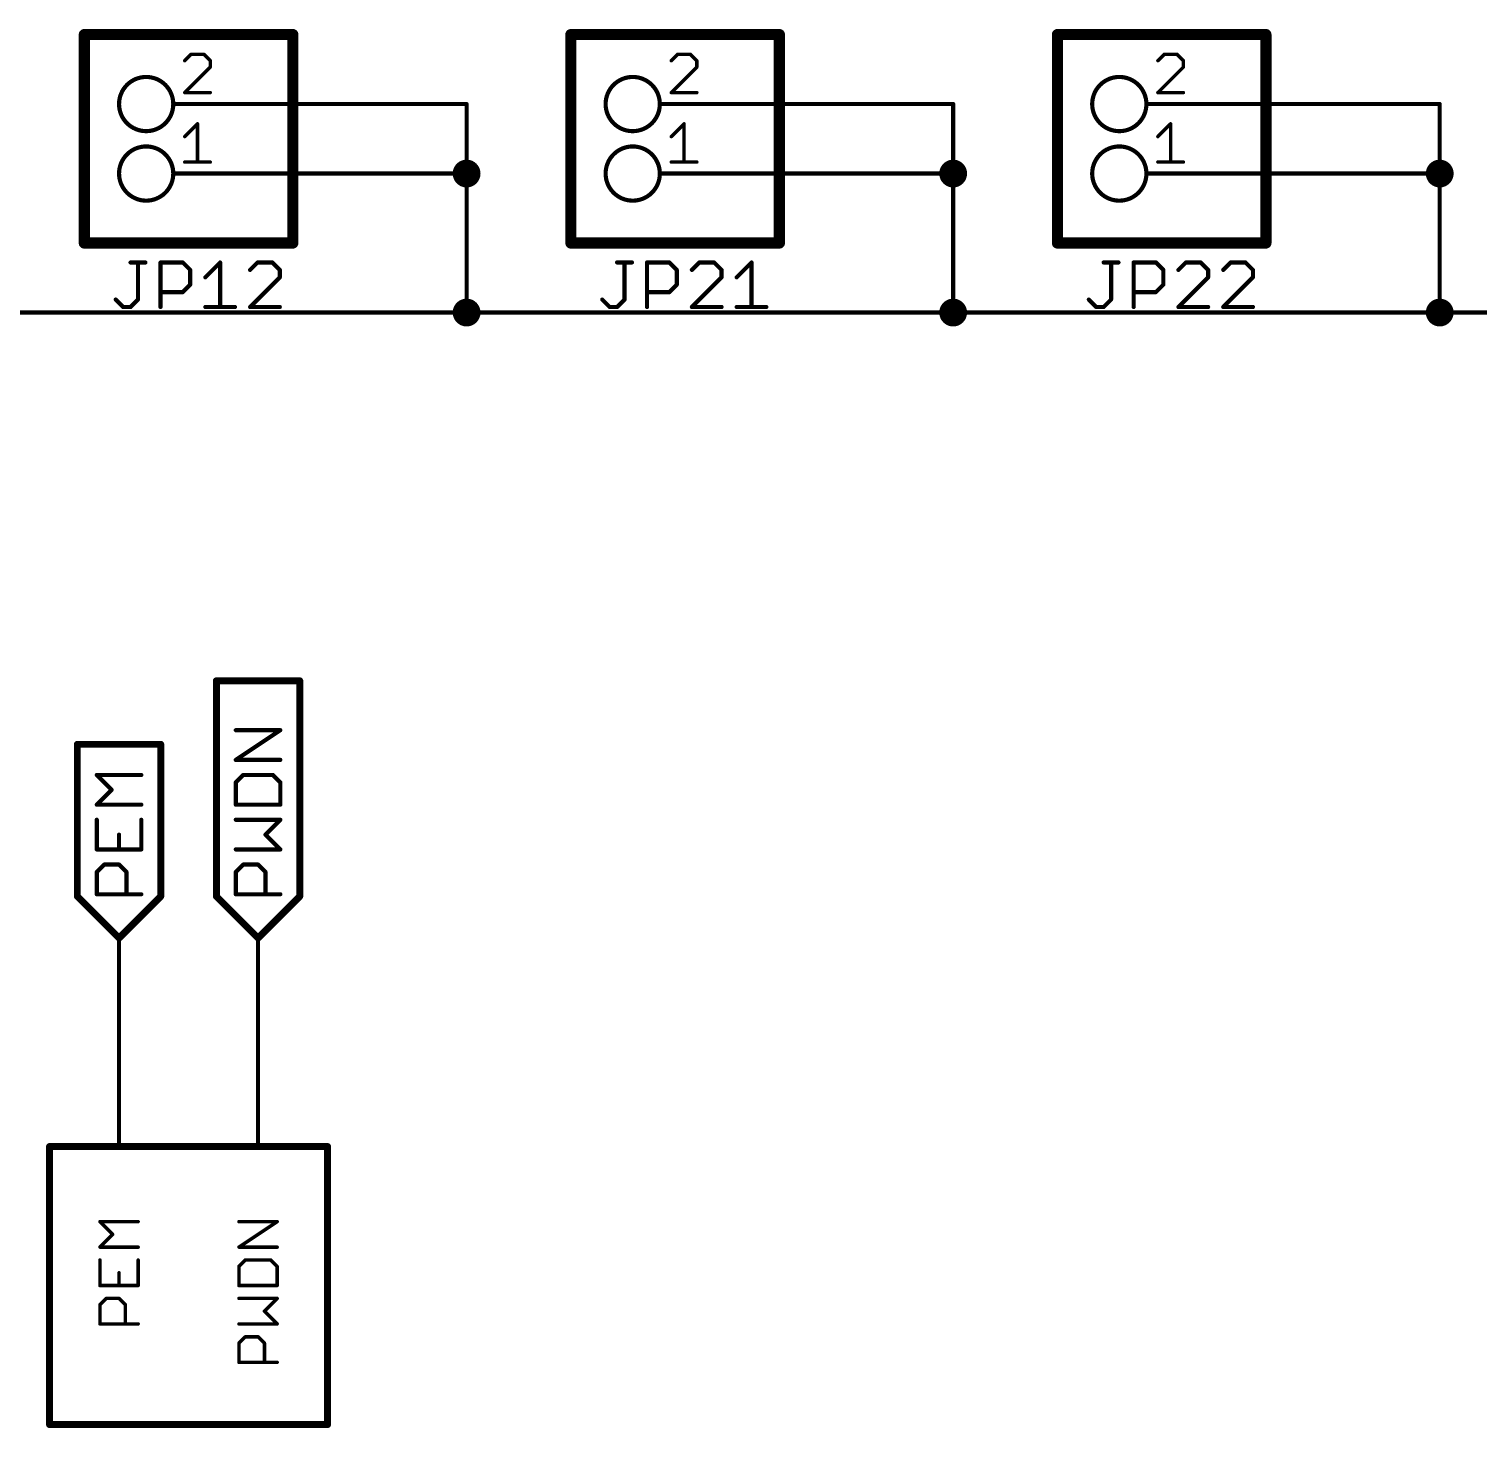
# Model space of a CAD drawing. Extents: x -72 to 265, y -97 to 216.
# Drawn here: x 172 to 225, y 60.8 to 112 of the extents above; entities that cross this region are included whole.
import ezdxf

# ---------------------------------------------------------------- set-up
doc = ezdxf.new("R2010")
doc.units = 0
for name, color, linetype in [('91', 94, 'CONTINUOUS'), ('94', 14, 'CONTINUOUS'), ('95', 251, 'CONTINUOUS')]:
    doc.layers.add(name, color=color, linetype=linetype)

msp = doc.modelspace()

# ---------------------------------------------------------------- linework, layer by layer
at = {"layer": '91', "const_width": 0.1524}
for points in [[(177.8, 109.22), (187.96, 109.22)], [(187.96, 109.22), (187.96, 106.68)], [(195.58, 109.22), (205.74, 109.22)], [(205.74, 109.22), (205.74, 106.68)], [(213.36, 109.22), (223.52, 109.22)], [(223.52, 109.22), (223.52, 106.68)], [(177.8, 106.68), (187.96, 106.68)], [(187.96, 106.68), (187.96, 101.6)], [(195.58, 106.68), (205.74, 106.68)], [(205.74, 106.68), (205.74, 101.6)], [(213.36, 106.68), (223.52, 106.68)], [(223.52, 106.68), (223.52, 101.6)], [(170.18, 101.6), (187.96, 101.6)], [(187.96, 101.6), (205.74, 101.6)], [(205.74, 101.6), (223.52, 101.6)], [(223.52, 101.6), (243.84, 101.6)], [(175.26, 76.2), (175.26, 78.74)], [(180.34, 76.2), (180.34, 78.74)]]:
    msp.add_lwpolyline(points, dxfattribs=at)
at = {"layer": '91'}
for points, const_width in [([(177.8, 109.2581, 1), (177.8, 109.1819)], 0.0762), ([(187.9981, 109.22, 1), (187.9219, 109.22)], 0.0762), ([(187.96, 109.1819, 1), (187.96, 109.2581)], 0.0762), ([(195.58, 109.2581, 1), (195.58, 109.1819)], 0.0762), ([(205.7781, 109.22, 1), (205.7019, 109.22)], 0.0762), ([(205.74, 109.1819, 1), (205.74, 109.2581)], 0.0762), ([(213.36, 109.2581, 1), (213.36, 109.1819)], 0.0762), ([(223.5581, 109.22, 1), (223.4819, 109.22)], 0.0762), ([(223.52, 109.1819, 1), (223.52, 109.2581)], 0.0762), ([(187.96, 106.426, 1), (187.96, 106.934, 1), (187.96, 106.426)], 0.508), ([(205.74, 106.426, 1), (205.74, 106.934, 1), (205.74, 106.426)], 0.508), ([(223.52, 106.426, 1), (223.52, 106.934, 1), (223.52, 106.426)], 0.508), ([(177.8, 106.7181, 1), (177.8, 106.6419)], 0.0762), ([(187.9981, 106.68, 1), (187.9219, 106.68)], 0.0762), ([(187.9219, 106.68, 1), (187.9981, 106.68)], 0.0762), ([(187.96, 106.6419, 1), (187.96, 106.7181)], 0.0762), ([(195.58, 106.7181, 1), (195.58, 106.6419)], 0.0762), ([(205.7781, 106.68, 1), (205.7019, 106.68)], 0.0762), ([(205.7019, 106.68, 1), (205.7781, 106.68)], 0.0762), ([(205.74, 106.6419, 1), (205.74, 106.7181)], 0.0762), ([(213.36, 106.7181, 1), (213.36, 106.6419)], 0.0762), ([(223.5581, 106.68, 1), (223.4819, 106.68)], 0.0762), ([(223.4819, 106.68, 1), (223.5581, 106.68)], 0.0762), ([(223.52, 106.6419, 1), (223.52, 106.7181)], 0.0762), ([(187.96, 101.346, 1), (187.96, 101.854, 1), (187.96, 101.346)], 0.508), ([(205.74, 101.346, 1), (205.74, 101.854, 1), (205.74, 101.346)], 0.508), ([(223.52, 101.346, 1), (223.52, 101.854, 1), (223.52, 101.346)], 0.508), ([(187.96, 101.6381, 1), (187.96, 101.5619)], 0.0762), ([(187.9219, 101.6, 1), (187.9981, 101.6)], 0.0762), ([(187.96, 101.5619, 1), (187.96, 101.6381)], 0.0762), ([(205.74, 101.6381, 1), (205.74, 101.5619)], 0.0762), ([(205.7019, 101.6, 1), (205.7781, 101.6)], 0.0762), ([(205.74, 101.5619, 1), (205.74, 101.6381)], 0.0762), ([(223.52, 101.6381, 1), (223.52, 101.5619)], 0.0762), ([(223.4819, 101.6, 1), (223.5581, 101.6)], 0.0762), ([(223.52, 101.5619, 1), (223.52, 101.6381)], 0.0762), ([(175.2981, 78.74, 1), (175.2219, 78.74)], 0.0762), ([(180.3781, 78.74, 1), (180.3019, 78.74)], 0.0762), ([(175.2219, 76.2, 1), (175.2981, 76.2)], 0.0762), ([(180.3019, 76.2, 1), (180.3781, 76.2)], 0.0762)]:
    msp.add_lwpolyline(points, format="xyb", dxfattribs=dict(at, const_width=const_width))
at = {"layer": '94'}
for points, const_width in [([(181.61, 111.76), (173.99, 111.76)], 0.4064), ([(173.99, 111.76), (173.99, 104.14)], 0.4064), ([(181.61, 104.14), (181.61, 111.76)], 0.4064), ([(199.39, 111.76), (191.77, 111.76)], 0.4064), ([(191.77, 111.76), (191.77, 104.14)], 0.4064), ([(199.39, 104.14), (199.39, 111.76)], 0.4064), ([(217.17, 111.76), (209.55, 111.76)], 0.4064), ([(209.55, 111.76), (209.55, 104.14)], 0.4064), ([(217.17, 104.14), (217.17, 111.76)], 0.4064), ([(177.8, 109.22), (177.2412, 109.22)], 0.1524), ([(195.58, 109.22), (195.0212, 109.22)], 0.1524), ([(213.36, 109.22), (212.8012, 109.22)], 0.1524), ([(177.8, 106.68), (177.2412, 106.68)], 0.1524), ([(195.58, 106.68), (195.0212, 106.68)], 0.1524), ([(213.36, 106.68), (212.8012, 106.68)], 0.1524), ([(173.99, 104.14), (181.61, 104.14)], 0.4064), ([(191.77, 104.14), (199.39, 104.14)], 0.4064), ([(209.55, 104.14), (217.17, 104.14)], 0.4064), ([(175.26, 76.2), (175.26, 71.12)], 0.1524), ([(180.34, 76.2), (180.34, 71.12)], 0.1524), ([(182.88, 71.12), (172.72, 71.12)], 0.254), ([(172.72, 71.12), (172.72, 60.96)], 0.254), ([(182.88, 60.96), (182.88, 71.12)], 0.254), ([(172.72, 60.96), (182.88, 60.96)], 0.254)]:
    msp.add_lwpolyline(points, dxfattribs=dict(at, const_width=const_width))
for points, const_width in [([(173.99, 111.8616, 1), (173.99, 111.6584)], 0.2032), ([(174.0916, 111.76, 1), (173.8884, 111.76)], 0.2032), ([(181.7116, 111.76, 1), (181.5084, 111.76)], 0.2032), ([(181.61, 111.6584, 1), (181.61, 111.8616)], 0.2032), ([(191.77, 111.8616, 1), (191.77, 111.6584)], 0.2032), ([(191.8716, 111.76, 1), (191.6684, 111.76)], 0.2032), ([(199.4916, 111.76, 1), (199.2884, 111.76)], 0.2032), ([(199.39, 111.6584, 1), (199.39, 111.8616)], 0.2032), ([(209.55, 111.8616, 1), (209.55, 111.6584)], 0.2032), ([(209.6516, 111.76, 1), (209.4484, 111.76)], 0.2032), ([(217.2716, 111.76, 1), (217.0684, 111.76)], 0.2032), ([(217.17, 111.6584, 1), (217.17, 111.8616)], 0.2032), ([(176.2506, 108.2294, 1), (176.2506, 110.2106, 1), (176.2506, 108.2294)], 0.1524), ([(194.0306, 108.2294, 1), (194.0306, 110.2106, 1), (194.0306, 108.2294)], 0.1524), ([(211.8106, 108.2294, 1), (211.8106, 110.2106, 1), (211.8106, 108.2294)], 0.1524), ([(177.2412, 109.2581, 1), (177.2412, 109.1819)], 0.0762), ([(177.8, 109.1819, 1), (177.8, 109.2581)], 0.0762), ([(195.0212, 109.2581, 1), (195.0212, 109.1819)], 0.0762), ([(195.58, 109.1819, 1), (195.58, 109.2581)], 0.0762), ([(212.8012, 109.2581, 1), (212.8012, 109.1819)], 0.0762), ([(213.36, 109.1819, 1), (213.36, 109.2581)], 0.0762), ([(176.2506, 105.6894, 1), (176.2506, 107.6706, 1), (176.2506, 105.6894)], 0.1524), ([(194.0306, 105.6894, 1), (194.0306, 107.6706, 1), (194.0306, 105.6894)], 0.1524), ([(211.8106, 105.6894, 1), (211.8106, 107.6706, 1), (211.8106, 105.6894)], 0.1524), ([(177.2412, 106.7181, 1), (177.2412, 106.6419)], 0.0762), ([(177.8, 106.6419, 1), (177.8, 106.7181)], 0.0762), ([(195.0212, 106.7181, 1), (195.0212, 106.6419)], 0.0762), ([(195.58, 106.6419, 1), (195.58, 106.7181)], 0.0762), ([(212.8012, 106.7181, 1), (212.8012, 106.6419)], 0.0762), ([(213.36, 106.6419, 1), (213.36, 106.7181)], 0.0762), ([(173.99, 104.2416, 1), (173.99, 104.0384)], 0.2032), ([(173.8884, 104.14, 1), (174.0916, 104.14)], 0.2032), ([(181.5084, 104.14, 1), (181.7116, 104.14)], 0.2032), ([(181.61, 104.0384, 1), (181.61, 104.2416)], 0.2032), ([(191.77, 104.2416, 1), (191.77, 104.0384)], 0.2032), ([(191.6684, 104.14, 1), (191.8716, 104.14)], 0.2032), ([(199.2884, 104.14, 1), (199.4916, 104.14)], 0.2032), ([(199.39, 104.0384, 1), (199.39, 104.2416)], 0.2032), ([(209.55, 104.2416, 1), (209.55, 104.0384)], 0.2032), ([(209.4484, 104.14, 1), (209.6516, 104.14)], 0.2032), ([(217.0684, 104.14, 1), (217.2716, 104.14)], 0.2032), ([(217.17, 104.0384, 1), (217.17, 104.2416)], 0.2032), ([(175.2981, 76.2, 1), (175.2219, 76.2)], 0.0762), ([(180.3781, 76.2, 1), (180.3019, 76.2)], 0.0762), ([(172.72, 71.1835, 1), (172.72, 71.0565)], 0.127), ([(172.7835, 71.12, 1), (172.6565, 71.12)], 0.127), ([(175.2219, 71.12, 1), (175.2981, 71.12)], 0.0762), ([(180.3019, 71.12, 1), (180.3781, 71.12)], 0.0762), ([(182.9435, 71.12, 1), (182.8165, 71.12)], 0.127), ([(182.88, 71.0565, 1), (182.88, 71.1835)], 0.127), ([(172.72, 61.0235, 1), (172.72, 60.8965)], 0.127), ([(172.6565, 60.96, 1), (172.7835, 60.96)], 0.127), ([(182.8165, 60.96, 1), (182.9435, 60.96)], 0.127), ([(182.88, 60.8965, 1), (182.88, 61.0235)], 0.127)]:
    msp.add_lwpolyline(points, format="xyb", dxfattribs=dict(at, const_width=const_width))
at = {"layer": '95'}
for points, const_width in [([(177.8933, 111.0373), (177.6603, 110.8043)], 0.127), ([(178.3594, 111.0373), (177.8933, 111.0373)], 0.127), ([(178.5924, 110.8043), (178.3594, 111.0373)], 0.127), ([(178.5924, 110.5712), (178.5924, 110.8043)], 0.127), ([(195.6733, 111.0373), (195.4403, 110.8043)], 0.127), ([(196.1394, 111.0373), (195.6733, 111.0373)], 0.127), ([(196.3724, 110.8043), (196.1394, 111.0373)], 0.127), ([(196.3724, 110.5712), (196.3724, 110.8043)], 0.127), ([(213.4533, 111.0373), (213.2203, 110.8043)], 0.127), ([(213.9194, 111.0373), (213.4533, 111.0373)], 0.127), ([(214.1524, 110.8043), (213.9194, 111.0373)], 0.127), ([(214.1524, 110.5712), (214.1524, 110.8043)], 0.127), ([(177.6603, 109.6391), (178.5924, 110.5712)], 0.127), ([(195.4403, 109.6391), (196.3724, 110.5712)], 0.127), ([(213.2203, 109.6391), (214.1524, 110.5712)], 0.127), ([(178.5924, 109.6391), (177.6603, 109.6391)], 0.127), ([(196.3724, 109.6391), (195.4403, 109.6391)], 0.127), ([(214.1524, 109.6391), (213.2203, 109.6391)], 0.127), ([(177.6603, 108.0312), (178.1264, 108.4973)], 0.127), ([(178.1264, 108.4973), (178.1264, 107.0991)], 0.127), ([(195.4403, 108.0312), (195.9064, 108.4973)], 0.127), ([(195.9064, 108.4973), (195.9064, 107.0991)], 0.127), ([(213.2203, 108.0312), (213.6864, 108.4973)], 0.127), ([(213.6864, 108.4973), (213.6864, 107.0991)], 0.127), ([(177.6603, 107.0991), (178.5924, 107.0991)], 0.127), ([(195.4403, 107.0991), (196.3724, 107.0991)], 0.127), ([(213.2203, 107.0991), (214.1524, 107.0991)], 0.127), ([(175.6799, 103.4302), (176.2222, 103.4302)], 0.1524), ([(175.9511, 102.0744), (175.9511, 103.4302)], 0.1524), ([(176.7747, 101.8032), (176.7747, 103.4302)], 0.1524), ([(176.7747, 103.4302), (177.5882, 103.4302)], 0.1524), ([(177.5882, 103.4302), (177.8594, 103.159)], 0.1524), ([(178.4119, 102.8879), (178.9542, 103.4302)], 0.1524), ([(178.9542, 103.4302), (178.9542, 101.8032)], 0.1524), ([(180.3202, 103.4302), (180.049, 103.159)], 0.1524), ([(180.8625, 103.4302), (180.3202, 103.4302)], 0.1524), ([(181.1337, 103.159), (180.8625, 103.4302)], 0.1524), ([(193.4599, 103.4302), (194.0022, 103.4302)], 0.1524), ([(193.7311, 102.0744), (193.7311, 103.4302)], 0.1524), ([(194.5547, 101.8032), (194.5547, 103.4302)], 0.1524), ([(194.5547, 103.4302), (195.3682, 103.4302)], 0.1524), ([(195.3682, 103.4302), (195.6394, 103.159)], 0.1524), ([(196.463, 103.4302), (196.1919, 103.159)], 0.1524), ([(197.0054, 103.4302), (196.463, 103.4302)], 0.1524), ([(197.2765, 103.159), (197.0054, 103.4302)], 0.1524), ([(197.829, 102.8879), (198.3714, 103.4302)], 0.1524), ([(198.3714, 103.4302), (198.3714, 101.8032)], 0.1524), ([(211.2399, 103.4302), (211.7822, 103.4302)], 0.1524), ([(211.5111, 102.0744), (211.5111, 103.4302)], 0.1524), ([(212.3347, 101.8032), (212.3347, 103.4302)], 0.1524), ([(212.3347, 103.4302), (213.1482, 103.4302)], 0.1524), ([(213.1482, 103.4302), (213.4194, 103.159)], 0.1524), ([(214.243, 103.4302), (213.9719, 103.159)], 0.1524), ([(214.7854, 103.4302), (214.243, 103.4302)], 0.1524), ([(215.0565, 103.159), (214.7854, 103.4302)], 0.1524), ([(215.8802, 103.4302), (215.609, 103.159)], 0.1524), ([(216.4225, 103.4302), (215.8802, 103.4302)], 0.1524), ([(216.6937, 103.159), (216.4225, 103.4302)], 0.1524), ([(177.8594, 103.159), (177.8594, 102.6167)], 0.1524), ([(180.049, 101.8032), (181.1337, 102.8879)], 0.1524), ([(181.1337, 102.8879), (181.1337, 103.159)], 0.1524), ([(195.6394, 103.159), (195.6394, 102.6167)], 0.1524), ([(196.1919, 101.8032), (197.2765, 102.8879)], 0.1524), ([(197.2765, 102.8879), (197.2765, 103.159)], 0.1524), ([(213.4194, 103.159), (213.4194, 102.6167)], 0.1524), ([(213.9719, 101.8032), (215.0565, 102.8879)], 0.1524), ([(215.0565, 102.8879), (215.0565, 103.159)], 0.1524), ([(215.609, 101.8032), (216.6937, 102.8879)], 0.1524), ([(216.6937, 102.8879), (216.6937, 103.159)], 0.1524), ([(177.5882, 102.3455), (176.7747, 102.3455)], 0.1524), ([(177.8594, 102.6167), (177.5882, 102.3455)], 0.1524), ([(195.3682, 102.3455), (194.5547, 102.3455)], 0.1524), ([(195.6394, 102.6167), (195.3682, 102.3455)], 0.1524), ([(213.1482, 102.3455), (212.3347, 102.3455)], 0.1524), ([(213.4194, 102.6167), (213.1482, 102.3455)], 0.1524), ([(175.1376, 102.0744), (175.4087, 101.8032)], 0.1524), ([(175.4087, 101.8032), (175.6799, 101.8032)], 0.1524), ([(175.6799, 101.8032), (175.9511, 102.0744)], 0.1524), ([(178.4119, 101.8032), (179.4965, 101.8032)], 0.1524), ([(181.1337, 101.8032), (180.049, 101.8032)], 0.1524), ([(192.9176, 102.0744), (193.1887, 101.8032)], 0.1524), ([(193.1887, 101.8032), (193.4599, 101.8032)], 0.1524), ([(193.4599, 101.8032), (193.7311, 102.0744)], 0.1524), ([(197.2765, 101.8032), (196.1919, 101.8032)], 0.1524), ([(197.829, 101.8032), (198.9137, 101.8032)], 0.1524), ([(210.6976, 102.0744), (210.9687, 101.8032)], 0.1524), ([(210.9687, 101.8032), (211.2399, 101.8032)], 0.1524), ([(211.2399, 101.8032), (211.5111, 102.0744)], 0.1524), ([(215.0565, 101.8032), (213.9719, 101.8032)], 0.1524), ([(216.6937, 101.8032), (215.609, 101.8032)], 0.1524), ([(178.816, 80.264), (178.816, 88.1399)], 0.254), ([(178.816, 88.1399), (181.864, 88.1399)], 0.254), ([(181.864, 80.264), (181.864, 88.1399)], 0.254), ([(179.5258, 85.2517), (181.1528, 86.3363)], 0.1524), ([(181.1528, 86.3363), (179.5258, 86.3363)], 0.1524), ([(173.736, 80.264), (173.736, 85.8192)], 0.254), ([(173.736, 85.8192), (176.784, 85.8192)], 0.254), ([(176.784, 80.264), (176.784, 85.8192)], 0.254), ([(181.1528, 85.2517), (179.5258, 85.2517)], 0.1524), ([(174.9881, 84.1568), (174.4458, 84.6992)], 0.1524), ([(174.4458, 84.6992), (176.0728, 84.6992)], 0.1524), ([(179.797, 84.6992), (179.5258, 84.428)], 0.1524), ([(179.5258, 84.428), (179.5258, 83.6145)], 0.1524), ([(180.8816, 84.6992), (179.797, 84.6992)], 0.1524), ([(181.1528, 84.428), (180.8816, 84.6992)], 0.1524), ([(181.1528, 83.6145), (181.1528, 84.428)], 0.1524), ([(174.4458, 83.6145), (174.9881, 84.1568)], 0.1524), ([(176.0728, 83.6145), (174.4458, 83.6145)], 0.1524), ([(179.5258, 83.6145), (181.1528, 83.6145)], 0.1524), ([(174.4458, 83.062), (174.4458, 81.9774)], 0.1524), ([(176.0728, 81.9774), (176.0728, 83.062)], 0.1524), ([(181.1528, 83.062), (179.5258, 83.062)], 0.1524), ([(180.6105, 82.5197), (181.1528, 83.062)], 0.1524), ([(175.2593, 81.9774), (175.2593, 82.5197)], 0.1524), ([(181.1528, 81.9774), (180.6105, 82.5197)], 0.1524), ([(174.4458, 81.9774), (176.0728, 81.9774)], 0.1524), ([(179.5258, 81.9774), (181.1528, 81.9774)], 0.1524), ([(174.4458, 81.1537), (174.717, 81.4249)], 0.1524), ([(174.4458, 80.3402), (174.4458, 81.1537)], 0.1524), ([(174.717, 81.4249), (175.2593, 81.4249)], 0.1524), ([(175.2593, 81.4249), (175.5305, 81.1537)], 0.1524), ([(175.5305, 81.1537), (175.5305, 80.3402)], 0.1524), ([(179.5258, 81.1537), (179.797, 81.4249)], 0.1524), ([(179.5258, 80.3402), (179.5258, 81.1537)], 0.1524), ([(179.797, 81.4249), (180.3393, 81.4249)], 0.1524), ([(180.3393, 81.4249), (180.6105, 81.1537)], 0.1524), ([(180.6105, 81.1537), (180.6105, 80.3402)], 0.1524), ([(175.26, 78.74), (173.736, 80.264)], 0.254), ([(176.0728, 80.3402), (174.4458, 80.3402)], 0.1524), ([(175.26, 78.74), (176.784, 80.264)], 0.254), ([(180.34, 78.74), (178.816, 80.264)], 0.254), ([(181.1528, 80.3402), (179.5258, 80.3402)], 0.1524), ([(180.34, 78.74), (181.864, 80.264)], 0.254), ([(175.0264, 67.9095), (174.5603, 68.3755)], 0.127), ([(174.5603, 68.3755), (175.9585, 68.3755)], 0.127), ([(179.6403, 67.4434), (181.0385, 68.3755)], 0.127), ([(181.0385, 68.3755), (179.6403, 68.3755)], 0.127), ([(174.5603, 67.4434), (175.0264, 67.9095)], 0.127), ([(175.9585, 67.4434), (174.5603, 67.4434)], 0.127), ([(181.0385, 67.4434), (179.6403, 67.4434)], 0.127), ([(174.5603, 66.9723), (174.5603, 66.0401)], 0.127), ([(175.9585, 66.0401), (175.9585, 66.9723)], 0.127), ([(179.8733, 66.9723), (179.6403, 66.7392)], 0.127), ([(179.6403, 66.7392), (179.6403, 66.0401)], 0.127), ([(180.8055, 66.9723), (179.8733, 66.9723)], 0.127), ([(181.0385, 66.7392), (180.8055, 66.9723)], 0.127), ([(181.0385, 66.0401), (181.0385, 66.7392)], 0.127), ([(175.2594, 66.0401), (175.2594, 66.5062)], 0.127), ([(174.5603, 66.0401), (175.9585, 66.0401)], 0.127), ([(179.6403, 66.0401), (181.0385, 66.0401)], 0.127), ([(174.5603, 65.336), (174.7933, 65.569)], 0.127), ([(174.5603, 64.6369), (174.5603, 65.336)], 0.127), ([(174.7933, 65.569), (175.2594, 65.569)], 0.127), ([(175.2594, 65.569), (175.4924, 65.336)], 0.127), ([(175.4924, 65.336), (175.4924, 64.6369)], 0.127), ([(181.0385, 65.569), (179.6403, 65.569)], 0.127), ([(180.5724, 65.1029), (181.0385, 65.569)], 0.127), ([(175.9585, 64.6369), (174.5603, 64.6369)], 0.127), ([(179.6403, 64.6369), (181.0385, 64.6369)], 0.127), ([(181.0385, 64.6369), (180.5724, 65.1029)], 0.127), ([(179.6403, 63.9327), (179.8733, 64.1657)], 0.127), ([(179.8733, 64.1657), (180.3394, 64.1657)], 0.127), ([(180.3394, 64.1657), (180.5724, 63.9327)], 0.127), ([(179.6403, 63.2336), (179.6403, 63.9327)], 0.127), ([(180.5724, 63.9327), (180.5724, 63.2336)], 0.127), ([(181.0385, 63.2336), (179.6403, 63.2336)], 0.127)]:
    msp.add_lwpolyline(points, dxfattribs=dict(at, const_width=const_width))
for points, const_width in [([(177.6378, 110.8267, 1), (177.6828, 110.7818)], 0.0635), ([(177.8933, 111.069, 1), (177.8933, 111.0055)], 0.0635), ([(177.9158, 111.0148, 1), (177.8709, 111.0597)], 0.0635), ([(178.3818, 111.0597, 1), (178.3369, 111.0148)], 0.0635), ([(178.3594, 111.0055, 1), (178.3594, 111.069)], 0.0635), ([(178.6242, 110.8043, 1), (178.5607, 110.8043)], 0.0635), ([(178.57, 110.7818, 1), (178.6149, 110.8267)], 0.0635), ([(195.4178, 110.8267, 1), (195.4628, 110.7818)], 0.0635), ([(195.6733, 111.069, 1), (195.6733, 111.0055)], 0.0635), ([(195.6958, 111.0148, 1), (195.6509, 111.0597)], 0.0635), ([(196.1618, 111.0597, 1), (196.1169, 111.0148)], 0.0635), ([(196.1394, 111.0055, 1), (196.1394, 111.069)], 0.0635), ([(196.4042, 110.8043, 1), (196.3407, 110.8043)], 0.0635), ([(196.35, 110.7818, 1), (196.3949, 110.8267)], 0.0635), ([(213.1978, 110.8267, 1), (213.2428, 110.7818)], 0.0635), ([(213.4533, 111.069, 1), (213.4533, 111.0055)], 0.0635), ([(213.4758, 111.0148, 1), (213.4309, 111.0597)], 0.0635), ([(213.9418, 111.0597, 1), (213.8969, 111.0148)], 0.0635), ([(213.9194, 111.0055, 1), (213.9194, 111.069)], 0.0635), ([(214.1842, 110.8043, 1), (214.1207, 110.8043)], 0.0635), ([(214.13, 110.7818, 1), (214.1749, 110.8267)], 0.0635), ([(178.5607, 110.5712, 1), (178.6242, 110.5712)], 0.0635), ([(178.6149, 110.5488, 1), (178.57, 110.5937)], 0.0635), ([(196.3407, 110.5712, 1), (196.4042, 110.5712)], 0.0635), ([(196.3949, 110.5488, 1), (196.35, 110.5937)], 0.0635), ([(214.1207, 110.5712, 1), (214.1842, 110.5712)], 0.0635), ([(214.1749, 110.5488, 1), (214.13, 110.5937)], 0.0635), ([(177.6378, 109.6616, 1), (177.6828, 109.6166)], 0.0635), ([(177.6603, 109.6709, 1), (177.6603, 109.6073)], 0.0635), ([(178.5924, 109.6073, 1), (178.5924, 109.6709)], 0.0635), ([(195.4178, 109.6616, 1), (195.4628, 109.6166)], 0.0635), ([(195.4403, 109.6709, 1), (195.4403, 109.6073)], 0.0635), ([(196.3724, 109.6073, 1), (196.3724, 109.6709)], 0.0635), ([(213.1978, 109.6616, 1), (213.2428, 109.6166)], 0.0635), ([(213.2203, 109.6709, 1), (213.2203, 109.6073)], 0.0635), ([(214.1524, 109.6073, 1), (214.1524, 109.6709)], 0.0635), ([(178.1581, 108.4973, 1), (178.0946, 108.4973)], 0.0635), ([(178.1488, 108.4748, 1), (178.1039, 108.5197)], 0.0635), ([(195.9381, 108.4973, 1), (195.8746, 108.4973)], 0.0635), ([(195.9288, 108.4748, 1), (195.8839, 108.5197)], 0.0635), ([(213.7181, 108.4973, 1), (213.6546, 108.4973)], 0.0635), ([(213.7088, 108.4748, 1), (213.6639, 108.5197)], 0.0635), ([(177.6378, 108.0537, 1), (177.6828, 108.0088)], 0.0635), ([(195.4178, 108.0537, 1), (195.4628, 108.0088)], 0.0635), ([(213.1978, 108.0537, 1), (213.2428, 108.0088)], 0.0635), ([(177.6603, 107.1309, 1), (177.6603, 107.0674)], 0.0635), ([(178.0946, 107.0991, 1), (178.1581, 107.0991)], 0.0635), ([(178.5924, 107.0674, 1), (178.5924, 107.1309)], 0.0635), ([(195.4403, 107.1309, 1), (195.4403, 107.0674)], 0.0635), ([(195.8746, 107.0991, 1), (195.9381, 107.0991)], 0.0635), ([(196.3724, 107.0674, 1), (196.3724, 107.1309)], 0.0635), ([(213.2203, 107.1309, 1), (213.2203, 107.0674)], 0.0635), ([(213.6546, 107.0991, 1), (213.7181, 107.0991)], 0.0635), ([(214.1524, 107.0674, 1), (214.1524, 107.1309)], 0.0635), ([(175.6799, 103.4683, 1), (175.6799, 103.3921)], 0.0762), ([(175.9892, 103.4302, 1), (175.913, 103.4302)], 0.0762), ([(176.2222, 103.3921, 1), (176.2222, 103.4683)], 0.0762), ([(176.8128, 103.4302, 1), (176.7366, 103.4302)], 0.0762), ([(176.7747, 103.4683, 1), (176.7747, 103.3921)], 0.0762), ([(177.6152, 103.4571, 1), (177.5613, 103.4032)], 0.0762), ([(177.5882, 103.3921, 1), (177.5882, 103.4683)], 0.0762), ([(178.9923, 103.4302, 1), (178.9161, 103.4302)], 0.0762), ([(178.9811, 103.4032, 1), (178.9273, 103.4571)], 0.0762), ([(180.3202, 103.4683, 1), (180.3202, 103.3921)], 0.0762), ([(180.3471, 103.4032, 1), (180.2933, 103.4571)], 0.0762), ([(180.8895, 103.4571, 1), (180.8356, 103.4032)], 0.0762), ([(180.8625, 103.3921, 1), (180.8625, 103.4683)], 0.0762), ([(193.4599, 103.4683, 1), (193.4599, 103.3921)], 0.0762), ([(193.7692, 103.4302, 1), (193.693, 103.4302)], 0.0762), ([(194.0022, 103.3921, 1), (194.0022, 103.4683)], 0.0762), ([(194.5928, 103.4302, 1), (194.5166, 103.4302)], 0.0762), ([(194.5547, 103.4683, 1), (194.5547, 103.3921)], 0.0762), ([(195.3952, 103.4571, 1), (195.3413, 103.4032)], 0.0762), ([(195.3682, 103.3921, 1), (195.3682, 103.4683)], 0.0762), ([(196.463, 103.4683, 1), (196.463, 103.3921)], 0.0762), ([(196.49, 103.4032, 1), (196.4361, 103.4571)], 0.0762), ([(197.0323, 103.4571, 1), (196.9784, 103.4032)], 0.0762), ([(197.0054, 103.3921, 1), (197.0054, 103.4683)], 0.0762), ([(198.4095, 103.4302, 1), (198.3333, 103.4302)], 0.0762), ([(198.3983, 103.4032, 1), (198.3444, 103.4571)], 0.0762), ([(211.2399, 103.4683, 1), (211.2399, 103.3921)], 0.0762), ([(211.5492, 103.4302, 1), (211.473, 103.4302)], 0.0762), ([(211.7822, 103.3921, 1), (211.7822, 103.4683)], 0.0762), ([(212.3728, 103.4302, 1), (212.2966, 103.4302)], 0.0762), ([(212.3347, 103.4683, 1), (212.3347, 103.3921)], 0.0762), ([(213.1752, 103.4571, 1), (213.1213, 103.4032)], 0.0762), ([(213.1482, 103.3921, 1), (213.1482, 103.4683)], 0.0762), ([(214.243, 103.4683, 1), (214.243, 103.3921)], 0.0762), ([(214.27, 103.4032, 1), (214.2161, 103.4571)], 0.0762), ([(214.8123, 103.4571, 1), (214.7584, 103.4032)], 0.0762), ([(214.7854, 103.3921, 1), (214.7854, 103.4683)], 0.0762), ([(215.8802, 103.4683, 1), (215.8802, 103.3921)], 0.0762), ([(215.9071, 103.4032, 1), (215.8533, 103.4571)], 0.0762), ([(216.4495, 103.4571, 1), (216.3956, 103.4032)], 0.0762), ([(216.4225, 103.3921, 1), (216.4225, 103.4683)], 0.0762), ([(177.8975, 103.159, 1), (177.8213, 103.159)], 0.0762), ([(177.8324, 103.1321, 1), (177.8863, 103.186)], 0.0762), ([(178.3849, 102.9148, 1), (178.4388, 102.8609)], 0.0762), ([(180.0221, 103.186, 1), (180.076, 103.1321)], 0.0762), ([(181.1718, 103.159, 1), (181.0956, 103.159)], 0.0762), ([(181.0956, 102.8879, 1), (181.1718, 102.8879)], 0.0762), ([(181.1068, 103.1321, 1), (181.1606, 103.186)], 0.0762), ([(181.1606, 102.8609, 1), (181.1068, 102.9148)], 0.0762), ([(195.6775, 103.159, 1), (195.6013, 103.159)], 0.0762), ([(195.6124, 103.1321, 1), (195.6663, 103.186)], 0.0762), ([(196.1649, 103.186, 1), (196.2188, 103.1321)], 0.0762), ([(197.3146, 103.159, 1), (197.2384, 103.159)], 0.0762), ([(197.2384, 102.8879, 1), (197.3146, 102.8879)], 0.0762), ([(197.2496, 103.1321, 1), (197.3035, 103.186)], 0.0762), ([(197.3035, 102.8609, 1), (197.2496, 102.9148)], 0.0762), ([(197.8021, 102.9148, 1), (197.856, 102.8609)], 0.0762), ([(213.4575, 103.159, 1), (213.3813, 103.159)], 0.0762), ([(213.3924, 103.1321, 1), (213.4463, 103.186)], 0.0762), ([(213.9449, 103.186, 1), (213.9988, 103.1321)], 0.0762), ([(215.0946, 103.159, 1), (215.0184, 103.159)], 0.0762), ([(215.0184, 102.8879, 1), (215.0946, 102.8879)], 0.0762), ([(215.0296, 103.1321, 1), (215.0835, 103.186)], 0.0762), ([(215.0835, 102.8609, 1), (215.0296, 102.9148)], 0.0762), ([(215.5821, 103.186, 1), (215.636, 103.1321)], 0.0762), ([(216.7318, 103.159, 1), (216.6556, 103.159)], 0.0762), ([(216.6556, 102.8879, 1), (216.7318, 102.8879)], 0.0762), ([(216.6668, 103.1321, 1), (216.7206, 103.186)], 0.0762), ([(216.7206, 102.8609, 1), (216.6668, 102.9148)], 0.0762), ([(176.7747, 102.3836, 1), (176.7747, 102.3074)], 0.0762), ([(177.5613, 102.3725, 1), (177.6152, 102.3186)], 0.0762), ([(177.5882, 102.3074, 1), (177.5882, 102.3836)], 0.0762), ([(177.8213, 102.6167, 1), (177.8975, 102.6167)], 0.0762), ([(177.8863, 102.5898, 1), (177.8324, 102.6436)], 0.0762), ([(194.5547, 102.3836, 1), (194.5547, 102.3074)], 0.0762), ([(195.3413, 102.3725, 1), (195.3952, 102.3186)], 0.0762), ([(195.3682, 102.3074, 1), (195.3682, 102.3836)], 0.0762), ([(195.6013, 102.6167, 1), (195.6775, 102.6167)], 0.0762), ([(195.6663, 102.5898, 1), (195.6124, 102.6436)], 0.0762), ([(212.3347, 102.3836, 1), (212.3347, 102.3074)], 0.0762), ([(213.1213, 102.3725, 1), (213.1752, 102.3186)], 0.0762), ([(213.1482, 102.3074, 1), (213.1482, 102.3836)], 0.0762), ([(213.3813, 102.6167, 1), (213.4575, 102.6167)], 0.0762), ([(213.4463, 102.5898, 1), (213.3924, 102.6436)], 0.0762), ([(175.1645, 102.1013, 1), (175.1106, 102.0474)], 0.0762), ([(175.4087, 101.8413, 1), (175.4087, 101.7651)], 0.0762), ([(175.3818, 101.7763, 1), (175.4357, 101.8301)], 0.0762), ([(175.653, 101.8301, 1), (175.7068, 101.7763)], 0.0762), ([(175.6799, 101.7651, 1), (175.6799, 101.8413)], 0.0762), ([(175.913, 102.0744, 1), (175.9892, 102.0744)], 0.0762), ([(175.978, 102.0474, 1), (175.9241, 102.1013)], 0.0762), ([(176.7366, 101.8032, 1), (176.8128, 101.8032)], 0.0762), ([(178.4119, 101.8413, 1), (178.4119, 101.7651)], 0.0762), ([(178.9161, 101.8032, 1), (178.9923, 101.8032)], 0.0762), ([(179.4965, 101.7651, 1), (179.4965, 101.8413)], 0.0762), ([(180.049, 101.8413, 1), (180.049, 101.7651)], 0.0762), ([(180.0221, 101.8301, 1), (180.076, 101.7763)], 0.0762), ([(181.1337, 101.7651, 1), (181.1337, 101.8413)], 0.0762), ([(192.9445, 102.1013, 1), (192.8906, 102.0474)], 0.0762), ([(193.1887, 101.8413, 1), (193.1887, 101.7651)], 0.0762), ([(193.1618, 101.7763, 1), (193.2157, 101.8301)], 0.0762), ([(193.433, 101.8301, 1), (193.4868, 101.7763)], 0.0762), ([(193.4599, 101.7651, 1), (193.4599, 101.8413)], 0.0762), ([(193.693, 102.0744, 1), (193.7692, 102.0744)], 0.0762), ([(193.758, 102.0474, 1), (193.7041, 102.1013)], 0.0762), ([(194.5166, 101.8032, 1), (194.5928, 101.8032)], 0.0762), ([(196.1919, 101.8413, 1), (196.1919, 101.7651)], 0.0762), ([(196.1649, 101.8301, 1), (196.2188, 101.7763)], 0.0762), ([(197.2765, 101.7651, 1), (197.2765, 101.8413)], 0.0762), ([(197.829, 101.8413, 1), (197.829, 101.7651)], 0.0762), ([(198.3333, 101.8032, 1), (198.4095, 101.8032)], 0.0762), ([(198.9137, 101.7651, 1), (198.9137, 101.8413)], 0.0762), ([(210.7245, 102.1013, 1), (210.6706, 102.0474)], 0.0762), ([(210.9687, 101.8413, 1), (210.9687, 101.7651)], 0.0762), ([(210.9418, 101.7763, 1), (210.9957, 101.8301)], 0.0762), ([(211.213, 101.8301, 1), (211.2668, 101.7763)], 0.0762), ([(211.2399, 101.7651, 1), (211.2399, 101.8413)], 0.0762), ([(211.473, 102.0744, 1), (211.5492, 102.0744)], 0.0762), ([(211.538, 102.0474, 1), (211.4841, 102.1013)], 0.0762), ([(212.2966, 101.8032, 1), (212.3728, 101.8032)], 0.0762), ([(213.9719, 101.8413, 1), (213.9719, 101.7651)], 0.0762), ([(213.9449, 101.8301, 1), (213.9988, 101.7763)], 0.0762), ([(215.0565, 101.7651, 1), (215.0565, 101.8413)], 0.0762), ([(215.609, 101.8413, 1), (215.609, 101.7651)], 0.0762), ([(215.5821, 101.8301, 1), (215.636, 101.7763)], 0.0762), ([(216.6937, 101.7651, 1), (216.6937, 101.8413)], 0.0762), ([(178.8795, 88.1399, 1), (178.7525, 88.1399)], 0.127), ([(178.816, 88.2034, 1), (178.816, 88.0764)], 0.127), ([(181.9275, 88.1399, 1), (181.8005, 88.1399)], 0.127), ([(181.864, 88.0764, 1), (181.864, 88.2034)], 0.127), ([(179.5258, 86.3744, 1), (179.5258, 86.2982)], 0.0762), ([(181.1739, 86.3046, 1), (181.1317, 86.368)], 0.0762), ([(181.1528, 86.2982, 1), (181.1528, 86.3744)], 0.0762), ([(173.7995, 85.8192, 1), (173.6725, 85.8192)], 0.127), ([(173.736, 85.8827, 1), (173.736, 85.7557)], 0.127), ([(176.8475, 85.8192, 1), (176.7205, 85.8192)], 0.127), ([(176.784, 85.7557, 1), (176.784, 85.8827)], 0.127), ([(179.5258, 85.2898, 1), (179.5258, 85.2136)], 0.0762), ([(179.5047, 85.2834, 1), (179.5469, 85.22)], 0.0762), ([(181.1528, 85.2136, 1), (181.1528, 85.2898)], 0.0762), ([(174.4728, 84.7261, 1), (174.4189, 84.6722)], 0.0762), ([(174.4458, 84.7373, 1), (174.4458, 84.6611)], 0.0762), ([(176.0728, 84.6611, 1), (176.0728, 84.7373)], 0.0762), ([(179.5639, 84.428, 1), (179.4877, 84.428)], 0.0762), ([(179.4989, 84.4549, 1), (179.5528, 84.4011)], 0.0762), ([(179.797, 84.7373, 1), (179.797, 84.6611)], 0.0762), ([(179.8239, 84.6722, 1), (179.77, 84.7261)], 0.0762), ([(180.9086, 84.7261, 1), (180.8547, 84.6722)], 0.0762), ([(180.8816, 84.6611, 1), (180.8816, 84.7373)], 0.0762), ([(181.1909, 84.428, 1), (181.1147, 84.428)], 0.0762), ([(181.1259, 84.4011, 1), (181.1797, 84.4549)], 0.0762), ([(175.0151, 84.1299, 1), (174.9612, 84.1838)], 0.0762), ([(174.9612, 84.1299, 1), (175.0151, 84.1838)], 0.0762), ([(174.4458, 83.6526, 1), (174.4458, 83.5764)], 0.0762), ([(174.4189, 83.6415, 1), (174.4728, 83.5876)], 0.0762), ([(176.0728, 83.5764, 1), (176.0728, 83.6526)], 0.0762), ([(179.5258, 83.6526, 1), (179.5258, 83.5764)], 0.0762), ([(179.4877, 83.6145, 1), (179.5639, 83.6145)], 0.0762), ([(181.1147, 83.6145, 1), (181.1909, 83.6145)], 0.0762), ([(181.1528, 83.5764, 1), (181.1528, 83.6526)], 0.0762), ([(174.4839, 83.062, 1), (174.4077, 83.062)], 0.0762), ([(176.1109, 83.062, 1), (176.0347, 83.062)], 0.0762), ([(179.5258, 83.1001, 1), (179.5258, 83.0239)], 0.0762), ([(181.1797, 83.0351, 1), (181.1259, 83.089)], 0.0762), ([(181.1528, 83.0239, 1), (181.1528, 83.1001)], 0.0762), ([(175.2974, 82.5197, 1), (175.2212, 82.5197)], 0.0762), ([(180.6374, 82.5466, 1), (180.5835, 82.4927)], 0.0762), ([(180.5835, 82.5466, 1), (180.6374, 82.4927)], 0.0762), ([(174.4458, 82.0155, 1), (174.4458, 81.9393)], 0.0762), ([(174.4077, 81.9774, 1), (174.4839, 81.9774)], 0.0762), ([(175.2212, 81.9774, 1), (175.2974, 81.9774)], 0.0762), ([(176.0347, 81.9774, 1), (176.1109, 81.9774)], 0.0762), ([(176.0728, 81.9393, 1), (176.0728, 82.0155)], 0.0762), ([(179.5258, 82.0155, 1), (179.5258, 81.9393)], 0.0762), ([(181.1259, 81.9504, 1), (181.1797, 82.0043)], 0.0762), ([(181.1528, 81.9393, 1), (181.1528, 82.0155)], 0.0762), ([(174.4839, 81.1537, 1), (174.4077, 81.1537)], 0.0762), ([(174.4189, 81.1806, 1), (174.4728, 81.1268)], 0.0762), ([(174.717, 81.463, 1), (174.717, 81.3868)], 0.0762), ([(174.7439, 81.3979, 1), (174.69, 81.4518)], 0.0762), ([(175.2862, 81.4518, 1), (175.2324, 81.3979)], 0.0762), ([(175.2593, 81.3868, 1), (175.2593, 81.463)], 0.0762), ([(175.5686, 81.1537, 1), (175.4924, 81.1537)], 0.0762), ([(175.5035, 81.1268, 1), (175.5574, 81.1806)], 0.0762), ([(179.5639, 81.1537, 1), (179.4877, 81.1537)], 0.0762), ([(179.4989, 81.1806, 1), (179.5528, 81.1268)], 0.0762), ([(179.797, 81.463, 1), (179.797, 81.3868)], 0.0762), ([(179.8239, 81.3979, 1), (179.77, 81.4518)], 0.0762), ([(180.3662, 81.4518, 1), (180.3124, 81.3979)], 0.0762), ([(180.3393, 81.3868, 1), (180.3393, 81.463)], 0.0762), ([(180.6486, 81.1537, 1), (180.5724, 81.1537)], 0.0762), ([(180.5835, 81.1268, 1), (180.6374, 81.1806)], 0.0762), ([(173.7809, 80.3089, 1), (173.6911, 80.2191)], 0.127), ([(173.6725, 80.264, 1), (173.7995, 80.264)], 0.127), ([(174.4458, 80.3783, 1), (174.4458, 80.3021)], 0.0762), ([(174.4077, 80.3402, 1), (174.4839, 80.3402)], 0.0762), ([(175.4924, 80.3402, 1), (175.5686, 80.3402)], 0.0762), ([(176.0728, 80.3021, 1), (176.0728, 80.3783)], 0.0762), ([(176.7205, 80.264, 1), (176.8475, 80.264)], 0.127), ([(176.8289, 80.2191, 1), (176.7391, 80.3089)], 0.127), ([(178.8609, 80.3089, 1), (178.7711, 80.2191)], 0.127), ([(178.7525, 80.264, 1), (178.8795, 80.264)], 0.127), ([(179.5258, 80.3783, 1), (179.5258, 80.3021)], 0.0762), ([(179.4877, 80.3402, 1), (179.5639, 80.3402)], 0.0762), ([(180.5724, 80.3402, 1), (180.6486, 80.3402)], 0.0762), ([(181.1528, 80.3021, 1), (181.1528, 80.3783)], 0.0762), ([(181.8005, 80.264, 1), (181.9275, 80.264)], 0.127), ([(181.9089, 80.2191, 1), (181.8191, 80.3089)], 0.127), ([(175.2151, 78.7849, 1), (175.3049, 78.6951)], 0.127), ([(175.2151, 78.6951, 1), (175.3049, 78.7849)], 0.127), ([(180.2951, 78.7849, 1), (180.3849, 78.6951)], 0.127), ([(180.2951, 78.6951, 1), (180.3849, 78.7849)], 0.127), ([(174.5603, 68.4073, 1), (174.5603, 68.3438)], 0.0635), ([(174.5828, 68.398, 1), (174.5379, 68.3531)], 0.0635), ([(175.9585, 68.3438, 1), (175.9585, 68.4073)], 0.0635), ([(179.6403, 68.4073, 1), (179.6403, 68.3438)], 0.0635), ([(181.0561, 68.3491, 1), (181.0209, 68.402)], 0.0635), ([(181.0385, 68.3438, 1), (181.0385, 68.4073)], 0.0635), ([(175.0488, 67.887, 1), (175.0039, 67.9319)], 0.0635), ([(175.0039, 67.887, 1), (175.0488, 67.9319)], 0.0635), ([(174.5603, 67.4752, 1), (174.5603, 67.4117)], 0.0635), ([(174.5379, 67.4659, 1), (174.5828, 67.421)], 0.0635), ([(175.9585, 67.4117, 1), (175.9585, 67.4752)], 0.0635), ([(179.6403, 67.4752, 1), (179.6403, 67.4117)], 0.0635), ([(179.6227, 67.4698, 1), (179.6579, 67.417)], 0.0635), ([(181.0385, 67.4117, 1), (181.0385, 67.4752)], 0.0635), ([(174.5921, 66.9723, 1), (174.5286, 66.9723)], 0.0635), ([(175.9903, 66.9723, 1), (175.9268, 66.9723)], 0.0635), ([(179.6721, 66.7392, 1), (179.6086, 66.7392)], 0.0635), ([(179.6179, 66.7617, 1), (179.6628, 66.7168)], 0.0635), ([(179.8733, 67.004, 1), (179.8733, 66.9405)], 0.0635), ([(179.8958, 66.9498, 1), (179.8509, 66.9947)], 0.0635), ([(180.8279, 66.9947, 1), (180.783, 66.9498)], 0.0635), ([(180.8055, 66.9405, 1), (180.8055, 67.004)], 0.0635), ([(181.0702, 66.7392, 1), (181.0068, 66.7392)], 0.0635), ([(181.016, 66.7168, 1), (181.061, 66.7617)], 0.0635), ([(175.2912, 66.5062, 1), (175.2277, 66.5062)], 0.0635), ([(174.5603, 66.0719, 1), (174.5603, 66.0084)], 0.0635), ([(174.5286, 66.0401, 1), (174.5921, 66.0401)], 0.0635), ([(175.2277, 66.0401, 1), (175.2912, 66.0401)], 0.0635), ([(175.9268, 66.0401, 1), (175.9903, 66.0401)], 0.0635), ([(175.9585, 66.0084, 1), (175.9585, 66.0719)], 0.0635), ([(179.6403, 66.0719, 1), (179.6403, 66.0084)], 0.0635), ([(179.6086, 66.0401, 1), (179.6721, 66.0401)], 0.0635), ([(181.0068, 66.0401, 1), (181.0702, 66.0401)], 0.0635), ([(181.0385, 66.0084, 1), (181.0385, 66.0719)], 0.0635), ([(174.5921, 65.336, 1), (174.5286, 65.336)], 0.0635), ([(174.5379, 65.3584, 1), (174.5828, 65.3135)], 0.0635), ([(174.7933, 65.6007, 1), (174.7933, 65.5372)], 0.0635), ([(174.8158, 65.5465, 1), (174.7709, 65.5914)], 0.0635), ([(175.2819, 65.5914, 1), (175.237, 65.5465)], 0.0635), ([(175.2594, 65.5372, 1), (175.2594, 65.6007)], 0.0635), ([(175.5242, 65.336, 1), (175.4607, 65.336)], 0.0635), ([(175.47, 65.3135, 1), (175.5149, 65.3584)], 0.0635), ([(179.6403, 65.6007, 1), (179.6403, 65.5372)], 0.0635), ([(181.061, 65.5465, 1), (181.016, 65.5914)], 0.0635), ([(181.0385, 65.5372, 1), (181.0385, 65.6007)], 0.0635), ([(174.5603, 64.6686, 1), (174.5603, 64.6051)], 0.0635), ([(174.5286, 64.6369, 1), (174.5921, 64.6369)], 0.0635), ([(175.4607, 64.6369, 1), (175.5242, 64.6369)], 0.0635), ([(175.9585, 64.6051, 1), (175.9585, 64.6686)], 0.0635), ([(179.6403, 64.6686, 1), (179.6403, 64.6051)], 0.0635), ([(180.5949, 65.1254, 1), (180.55, 65.0805)], 0.0635), ([(180.55, 65.1254, 1), (180.5949, 65.0805)], 0.0635), ([(181.016, 64.6144, 1), (181.061, 64.6593)], 0.0635), ([(181.0385, 64.6051, 1), (181.0385, 64.6686)], 0.0635), ([(179.8733, 64.1975, 1), (179.8733, 64.134)], 0.0635), ([(179.8958, 64.1433, 1), (179.8509, 64.1882)], 0.0635), ([(180.3619, 64.1882, 1), (180.317, 64.1433)], 0.0635), ([(180.3394, 64.134, 1), (180.3394, 64.1975)], 0.0635), ([(179.6721, 63.9327, 1), (179.6086, 63.9327)], 0.0635), ([(179.6179, 63.9551, 1), (179.6628, 63.9102)], 0.0635), ([(180.6042, 63.9327, 1), (180.5407, 63.9327)], 0.0635), ([(180.55, 63.9102, 1), (180.5949, 63.9551)], 0.0635), ([(179.6403, 63.2653, 1), (179.6403, 63.2018)], 0.0635), ([(179.6086, 63.2336, 1), (179.6721, 63.2336)], 0.0635), ([(180.5407, 63.2336, 1), (180.6042, 63.2336)], 0.0635), ([(181.0385, 63.2018, 1), (181.0385, 63.2653)], 0.0635)]:
    msp.add_lwpolyline(points, format="xyb", dxfattribs=dict(at, const_width=const_width))

doc.saveas('drawing.dxf')
